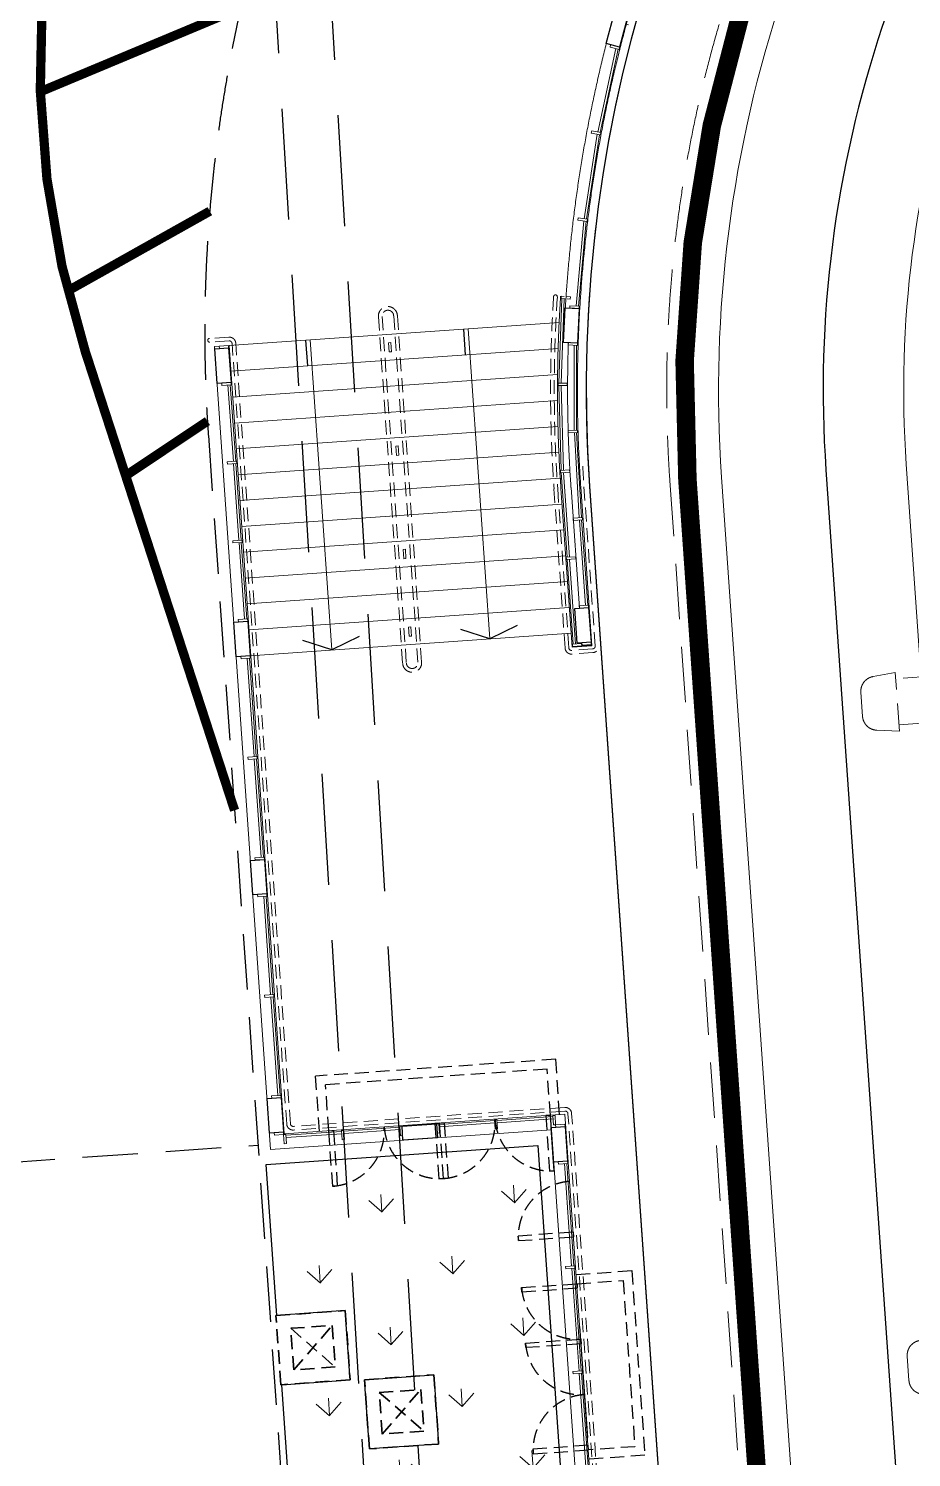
# Model space of a CAD drawing. Header units: millimetres. Extents: x 834681283 to 835686922, y 817551134 to 819407044.
# Drawn here: x 835524802 to 835534340, y 818164371 to 818179809 of the extents above; entities that cross this region are included whole.
import ezdxf
from ezdxf.xclip import XClip

# ---------------------------------------------------------------- set-up
doc = ezdxf.new("R2010")
doc.units = ezdxf.units.MM
doc.header["$LTSCALE"] = 1200
doc.header["$MEASUREMENT"] = 0
doc.header["$XCLIPFRAME"] = 0
for name, pattern in [('P01-MAAN-P-EVA$0$DGN Style 4', [76.563414, 38.257796, -19.128898, 0.047822, -19.128898]), ('P01-MAAN-P-EVA$0$HIDDENX2', [0.75, 0.5, -0.25]), ('P01-MAGP-EVA-GREENERY$0$DASHED', [0.75, 0.5, -0.25]), ('P01-MAGP-EVA-GREENERY$0$DASHEDX2', [1.5, 1, -0.5]), ('P01-MAGP-EVA-GREENERY$0$DOT', [0.25, 0, -0.25]), ('P01-MAGP-EVA-GREENERY$0$HIDDEN', [0.375, 0.25, -0.125]), ('P01-MAGP-EVA-GREENERY$0$HIDDEN2', [0.1875, 0.125, -0.0625]), ('P01-MAGP-EVA-GREENERY$0$HIDDENX2', [0.75, 0.5, -0.25]), ('P01-MAGP-P-RF$0$HIDDEN2', [0.1875, 0.125, -0.0625]), ('P01-MAGP-P-RF$0$P01-MBDR-P-B1$0$FDA(cad v 2007)$0$HIDDENX2', [0.75, 0.5, -0.25])]:
    doc.linetypes.add(name, pattern=pattern)
doc.layers.get('Defpoints').update_dxf_attribs({"color": 15})
for name, color, linetype, lineweight in [('P01-MAAN-P-EVA$0$AR-DIM_AR_', 4, 'Continuous', 25), ('P01-MAAN-P-EVA$0$AR-SIMS_BL_', 1, 'P01-MAAN-P-EVA$0$DGN Style 4', 140), ('P01-MAGP-EVA-GREENERY$0$AR-HATCH_AR_', 8, 'Continuous', 13), ('P01-MAGP-EVA-GREENERY$0$AR-PLANT_AR_BS_MI_', 7, 'Continuous', 25), ('P01-MAGP-EVA-GREENERY$0$AR-STAIR_AR_BS_MI_', 7, 'Continuous', 18), ('P01-MAGP-EVA-GREENERY$0$AR-WA-STEEL_AR_BS_MI_', 3, 'Continuous', 0), ('P01-MAGP-EVA-GREENERY$0$DR-FLD', 8, 'Continuous', 25), ('P01-MAGP-EVA-GREENERY$0$DR-PIT', 8, 'P01-MAGP-EVA-GREENERY$0$HIDDEN2', 35), ('P01-MAGP-EVA-GREENERY$0$LI-FIT', 8, 'Continuous', 25), ('P01-MAGP-EVA-GREENERY$0$RLP340', 8, 'P01-MAGP-EVA-GREENERY$0$HIDDEN2', 5), ('P01-MAGP-P-RF$0$A-GENM', 253, 'Continuous', 13), ('P01-MAGP-P-RF$0$AR-PLANT_AR_BS_MI_', 4, 'Continuous', 25), ('P01-MAGP-P-RF$0$AR-ROOF_AR_BS_MI_', 3, 'Continuous', 18)]:
    doc.layers.add(name, color=color, linetype=linetype, lineweight=lineweight)
for name, color, linetype in [('P01-MAAN-P-EVA$0$HATCH', 9, 'Continuous'), ('P01-MAGP-EVA-GREENERY$0$AR-DOOR_AR_BS_MI_', 7, 'Continuous'), ('P01-MAGP-EVA-GREENERY$0$AR-FS-AR-EVA', 8, 'Continuous'), ('P01-MAGP-EVA-GREENERY$0$AR-LANDS_AR_MI_', 9, 'Continuous'), ('P01-MAGP-EVA-GREENERY$0$BOX-CULVERT', 8, 'P01-MAGP-EVA-GREENERY$0$DASHED'), ('P01-MAGP-EVA-GREENERY$0$MVA_MARKING', 254, 'Continuous'), ('P01-MAGP-EVA-GREENERY$0$SURFACE CHANNEL', 8, 'Continuous')]:
    doc.layers.add(name, color=color, linetype=linetype)
doc.layers.get('P01-MAGP-EVA-GREENERY$0$BOX-CULVERT').off()

# ---------------------------------------------------------------- blocks, each defined once
blk = doc.blocks.new('P01-MAAN-P-EVA')
at = {"layer": 'P01-MAAN-P-EVA$0$HATCH', "ltscale": 0.1}
h = blk.add_hatch(dxfattribs=at)
h.set_pattern_fill('_USER', color=240, scale=1000, angle=45, pattern_type=0)
h.set_pattern_definition([(45, (305980.4, 20741.3), (-707.1067812, 707.1067812), [])])
edge = h.paths.add_edge_path()
edge.add_arc((835502969.3, 818186018.3), 4500, 18.1416, 95.30201, ccw=False)
edge.add_line((835507245.6, 818187419.4), (835513826.1, 818167335.8))
edge.add_line((835513826.1, 818167335.8), (835519853.5, 818081117.4))
edge.add_line((835519853.5, 818081117.4), (835555459.1, 818083606.6))
edge.add_line((835555459.1, 818083606.6), (835554354.4, 818076435.4))
edge.add_line((835554354.4, 818076435.4), (835558875.4, 818029487.4))
edge.add_line((835558875.4, 818029487.4), (835556388.4, 818026956.4))
edge.add_line((835556388.4, 818026956.4), (835549241.4, 818025790.4))
edge.add_line((835549241.4, 818025790.4), (835542188.5, 818025211.5))
edge.add_line((835542188.5, 818025211.5), (835547193.3, 818041026.5))
edge.add_line((835547193.3, 818041026.5), (835547200.6, 818060157.3))
edge.add_line((835547200.6, 818060157.3), (835535036.1, 818059317.4))
edge.add_line((835535036.1, 818059317.4), (835534275.3, 818070335.1))
edge.add_line((835534275.3, 818070335.1), (835535439, 818078697.5))
edge.add_line((835535439, 818078697.5), (835516606.1, 818077380.9))
edge.add_line((835516606.1, 818077380.9), (835515458.7, 818093794.4))
edge.add_line((835515458.7, 818093794.4), (835500714.4, 818090319.3))
edge.add_line((835500714.4, 818090319.3), (835485194.4, 818159526.3))
edge.add_line((835485194.4, 818159526.3), (835497824.4, 818169113.3))
edge.add_line((835497824.4, 818169113.3), (835508718.9, 818171681.2))
edge.add_line((835508718.9, 818171681.2), (835502553.5, 818190499))
at = {"layer": 'P01-MAAN-P-EVA$0$AR-DIM_AR_'}
blk.add_lwpolyline([(835628458.4, 818194086.4), (835544893.6, 818188244.5, 0.4142136), (835533416.4, 818175041.9), (835537701.9, 818113741.5)], format="xyb", dxfattribs=at)
at = {"layer": 'P01-MAAN-P-EVA$0$AR-SIMS_BL_', "linetype": 'P01-MAAN-P-EVA$0$HIDDENX2', "const_width": 200}
blk.add_lwpolyline([(835628353.8, 818195582.8), (835544789, 818189740.8, 0.4142136), (835531920, 818174937.3), (835536205.5, 818113636.9)], format="xyb", dxfattribs=at)
blk = doc.blocks.new('12027_SITE')
at = {"layer": 'Defpoints'}
blk.add_lwpolyline([(835304.58267, 818174.66028), (835238.73467, 818170.05694, 0.41421356), (835224.88222, 818154.12209), (835228.06927, 818108.53336, 0.41421356), (835244.00411, 818094.6809), (835289.06814, 818097.83127, 0.3152987), (835307.72761, 818112.94085), (835319.97543, 818155.65111, 0.52056715), (835304.58267, 818174.66028)], format="xyb", close=True, dxfattribs=at)
blk = doc.blocks.new('P01-MAGP-P-RF$0$Antenna_Mobile - Antenna_Mobile-7390933-Proposed Mesh Open Calc')
at = {"layer": 'P01-MAGP-P-RF$0$A-GENM'}
for p, q in [((82749.4, 29082.2), (82663.9, 28847.2)), ((82899.3, 29027.6), (82749.4, 29082.2)), ((82663.9, 28847.2), (82813.8, 28792.7))]:
    blk.add_line(p, q, dxfattribs=at)
at = {"layer": 'P01-MAGP-P-RF$0$A-GENM', "linetype": 'P01-MAGP-P-RF$0$HIDDEN2'}
for p, q in [((83078.3, 28962.5), (82899.3, 29027.6)), ((83089.8, 28993.9), (82981.4, 28696.1)), ((83199.6, 28939.9), (83089.8, 28993.9)), ((82813.8, 28792.7), (82992.8, 28727.5)), ((83194.5, 28717.2), (83239.4, 28840.8)), ((82981.4, 28696.1), (83100.2, 28666.9))]:
    blk.add_line(p, q, dxfattribs=at)
at = {"layer": 'P01-MAGP-P-RF$0$A-GENM'}
for start, end in [(70, 250), (250, 70)]:
    blk.add_arc((82800.7, 28930.5), 50, start, end, dxfattribs=at)
at = {"layer": 'P01-MAGP-P-RF$0$A-GENM', "linetype": 'P01-MAGP-P-RF$0$HIDDEN2'}
for centre, start, end in [((83164.2, 28868.1), 340, 63.79017), ((83119.3, 28744.6), 256.20983, 340)]:
    blk.add_arc(centre, 80, start, end, dxfattribs=at)
blk = doc.blocks.new('P01-MAGP-P-RF')
at = {"layer": 'P01-MAGP-P-RF$0$AR-PLANT_AR_BS_MI_', "lineweight": 13}
blk.add_lwpolyline([(835319975, 818155651, 0.520567), (835304583, 818174660), (835238735, 818170057, 0.414214), (835224882, 818154122), (835228069, 818108533, 0.414214), (835244004, 818094681), (835289068, 818097831, 0.315299), (835307728, 818112941)], format="xyb", close=True, dxfattribs=at)
at = {"layer": 'P01-MAGP-P-RF$0$AR-ROOF_AR_BS_MI_', "linetype": 'P01-MAGP-P-RF$0$P01-MBDR-P-B1$0$FDA(cad v 2007)$0$HIDDENX2'}
blk.add_lwpolyline([(835319139, 818155891, 0.520567), (835304643, 818173792), (835238795, 818169189, 0.414214), (835225750, 818154183), (835228937, 818108594, 0.414214), (835243943, 818095549), (835289007, 818098699, 0.315299), (835306891, 818113181)], format="xyb", close=True, dxfattribs=at)
at = {"layer": 'P01-MAGP-P-RF$0$AR-ROOF_AR_BS_MI_'}
for points in [[(835318601, 818156045, 0.520567), (835304682, 818173234), (835238834, 818168630, 0.414214), (835226309, 818154222), (835229496, 818108633, 0.414214), (835243904, 818096107), (835288968, 818099258, 0.315299), (835306353, 818113335)], [(835316678, 818156597, 0.520567), (835304822, 818171239), (835238974, 818166635, 0.414214), (835228304, 818154361), (835231491, 818108773, 0.414214), (835243765, 818098103), (835288829, 818101253, 0.315299), (835304431, 818113886)]]:
    blk.add_lwpolyline(points, format="xyb", close=True, dxfattribs=at)
at = {"layer": 'P01-MAGP-P-RF$0$A-GENM', "xscale": 2, "yscale": 2, "zscale": 2, "rotation": 203.9989487381589}
for p in [(835356459, 818272041), (835356960, 818264867)]:
    blk.add_blockref('P01-MAGP-P-RF$0$Antenna_Mobile - Antenna_Mobile-7390933-Proposed Mesh Open Calc', p, dxfattribs=at)
blk = doc.blocks.new('P01-MAGP-EVA-GREENERY$0$BOX-CULVERT LINE')
at = {"layer": 'Defpoints', "linetype": 'P01-MAGP-EVA-GREENERY$0$DASHEDX2'}
for p, q in [((835218644, 818206715), (835228331, 818045448)), ((835219249, 818206645), (835228930, 818045484))]:
    blk.add_line(p, q, dxfattribs=at)
blk = doc.blocks.new('P01-MAGP-EVA-GREENERY$0$MVA_MARKING')
at = {"layer": 'P01-MAGP-EVA-GREENERY$0$MVA_MARKING', "const_width": 100}
blk.add_lwpolyline([(835230174, 818170627, 0.547496), (835227959, 818171844, 0.180846), (835219570, 818162151, 0.16912), (835219435, 818155576), (835221047, 818150622)], format="xyb", dxfattribs=at)
for points in [[(835218949, 818158386), (835221116, 818159292)], [(835219246, 818156234), (835220780, 818157095)], [(835219871, 818154237), (835220754, 818154826)]]:
    blk.add_lwpolyline(points, dxfattribs=at)
blk = doc.blocks.new('P01-MAGP-EVA-GREENERY')
at = {"layer": 'P01-MAGP-EVA-GREENERY$0$AR-HATCH_AR_'}
h = blk.add_hatch(dxfattribs=at)
h.set_pattern_fill('GRASS', color=256, scale=40, style=0)
h.set_pattern_definition([(93.999, (835214888.65, 818166455.2), (-766.773, 666.57), [190.5, -1246.34]), (48.999, (835214888.7, 818166455.2), (-766.773, 666.57), [190.5, -825.5]), (138.999, (835214888.7, 818166455.2), (-666.57, -766.773), [190.5, -825.5])])
edge = h.paths.add_edge_path()
edge.add_line((835229316, 818185238), (835228532, 818185074))
edge.add_line((835228532, 818185074), (835220634, 818182567))
edge.add_line((835220634, 818182567), (835217302, 818179836))
edge.add_line((835217302, 818179836), (835207384, 818177760))
edge.add_line((835207384, 818177760), (835206634, 818177627))
edge.add_line((835206634, 818177627), (835208852, 818145909))
edge.add_line((835208852, 818145909), (835213809, 818146256))
edge.add_line((835213809, 818146256), (835213571, 818149663))
edge.add_arc((835210204, 818149428), 3375, 3.9989, 43.9989)
edge.add_line((835212632, 818151772), (835210474, 818154007))
edge.add_arc((835215743, 818159095), 7325, 183.9989, 223.9989, ccw=False)
edge.add_line((835208436, 818158584), (835208037, 818164288))
edge.add_arc((835221729, 818165245), 13725, 93.999, 183.999, ccw=False)
edge.add_line((835220772, 818178936), (835225160, 818179243))
edge.add_arc((835224857, 818183608), 4375, 273.9727, 349.3888)
edge.add_line((835229157, 818182802), (835229219, 818183225))
edge.add_line((835229219, 818183225), (835229294, 818184002))
edge.add_line((835229294, 818184002), (835229319, 818184548))
edge.add_line((835229319, 818184548), (835229316, 818185238))
h.paths.add_polyline_path([(835212071, 818152127), (835209577, 818151953), (835209695, 818150256), (835212189, 818150431)], flags=16)
h = blk.add_hatch(dxfattribs=at)
h.set_pattern_fill('GRASS', color=256, scale=40, style=0)
h.set_pattern_definition([(93.9989672, (0, 0), (-766.7729181, 666.56979518), [190.5, -1246.3409792]), (48.9989672, (0, 0), (-766.7729182, 666.5697953), [190.5, -825.5]), (138.9989672, (0, 0), (-666.5697953, -766.7729182), [190.5, -825.5])])
edge = h.paths.add_edge_path()
edge.add_arc((835221767, 818183421), 8255, 274.0337, 286.2326, ccw=False)
edge.add_line((835222348, 818175187), (835221040, 818175096))
edge.add_arc((835221731, 818165240), 9880, 94.0107, 182.5381)
edge.add_arc((835211960, 818164809), 100, 93.9984, 183.999, ccw=False)
edge.add_line((835211954, 818164909), (835212353, 818164937))
edge.add_arc((835212360, 818164837), 100, 3.999, 93.9984, ccw=False)
edge.add_line((835212459, 818164844), (835212714, 818161203))
edge.add_arc((835212614, 818161196), 100, -85.6257, 3.999, ccw=False)
edge.add_line((835212622, 818161096), (835212222, 818161068))
edge.add_arc((835212215, 818161168), 100, 184.0007, 273.9984, ccw=False)
edge.add_line((835212115, 818161161), (835212277, 818158853))
edge.add_arc((835215829, 818159120), 3563, 184.301, 225.1026)
edge.add_arc((835236730, 818155780), 23430, 163.049, 178.0028, ccw=False)
edge.add_line((835214318, 818162611), (835213712, 818162835))
edge.add_arc((835213748, 818162939), 110, 160.1875, 250.7801, ccw=False)
edge.add_line((835213645, 818162976), (835214905, 818166391))
edge.add_arc((835214999, 818166357), 100, 69.7427, 159.7427, ccw=False)
edge.add_line((835215034, 818166451), (835215740, 818166190))
edge.add_arc((835236742, 818155770), 23445, 145.0591, 153.6115, ccw=False)
edge.add_arc((835236722, 818155784), 23420, 122.6841, 145.0591, ccw=False)
h = blk.add_hatch(dxfattribs=at)
h.set_pattern_fill('GRASS', color=256, scale=40, style=0)
h.set_pattern_definition([(93.999, (835221353.2, 818132578.7), (-766.772, 666.57), [190.5, -1246.34]), (48.999, (835221353.2, 818132578.7), (-766.77, 666.57), [190.5, -825.5]), (138.999, (835221353.2, 818132578.7), (-666.57, -766.77), [190.5, -825.5])])
h.paths.add_polyline_path([(835221390, 818146796), (835221504, 818145165), (835222243, 818145216), (835222295, 818144468), (835221556, 818144416), (835221893, 818139593), (835222775, 818139655), (835222838, 818138757), (835221956, 818138695), (835222224, 818134855), (835223172, 818134921), (835223265, 818133594), (835222317, 818133528), (835222373, 818132730), (835224128, 818132853), (835224037, 818134150), (835225215, 818134232), (835225085, 818136093), (835223570, 818135987), (835223434, 818137927), (835224949, 818138033), (835224322, 818147001)])
h.paths.add_polyline_path([(835223199, 818144523), (835223252, 818143775), (835222504, 818143722), (835222451, 818144470)], flags=16)
at = {"color": 4}
for p, q in [((835223520, 818155821), (835223540, 818155542)), ((835221815, 818155702), (835221834, 818155423))]:
    blk.add_line(p, q, dxfattribs=at)
for points in [[(835224101, 818152619), (835223805, 818152473), (835223491, 818152576)], [(835222395, 818152500), (835222099, 818152354), (835221785, 818152457)]]:
    blk.add_lwpolyline(points, dxfattribs=at)
at = {"layer": 'Defpoints', "linetype": 'P01-MAGP-EVA-GREENERY$0$HIDDEN'}
blk.add_line((835225755, 818154183), (835229315, 818103265), dxfattribs=at)
at = {"layer": 'P01-MAGP-EVA-GREENERY$0$AR-DOOR_AR_BS_MI_'}
blk.add_line((835224775, 818145043), (835224859, 818143845), dxfattribs=at)
at = {"layer": 'P01-MAGP-EVA-GREENERY$0$AR-DOOR_AR_BS_MI_', "linetype": 'P01-MAGP-EVA-GREENERY$0$HIDDEN2'}
for points in [[(835224459, 818147326), (835224409, 818147323), (835224451, 818146724), (835224501, 818146727)], [(835222065, 818147159), (835222115, 818147162), (835222157, 818146564), (835222107, 818146560)], [(835223262, 818147242), (835223212, 818147239), (835223254, 818146640), (835223304, 818146644)], [(835223262, 818147242), (835223312, 818147246), (835223354, 818146647), (835223304, 818146644)], [(835224711, 818146014), (835224708, 818146064), (835224109, 818146022), (835224113, 818145972)], [(835224747, 818145507), (835224750, 818145457), (835224152, 818145415), (835224148, 818145465)], [(835224789, 818144908), (835224792, 818144858), (835224194, 818144816), (835224190, 818144866)], [(835224872, 818143711), (835224869, 818143761), (835224270, 818143719), (835224274, 818143669)]]:
    blk.add_lwpolyline(points, close=True, dxfattribs=at)
for centre, start, end in [((835222065, 818147159), 273.999, 3.999), ((835223262, 818147242), 183.9989, 273.999), ((835223262, 818147242), 273.999, 3.999), ((835224459, 818147326), 183.9989, 273.999), ((835224711, 818146014), 93.9989, 183.9989), ((835224747, 818145507), 183.999, 273.999), ((835224789, 818144908), 183.999, 273.999), ((835224872, 818143711), 93.9989, 183.9989)]:
    blk.add_arc(centre, 600, start, end, dxfattribs=at)
at = {"layer": 'P01-MAGP-EVA-GREENERY$0$AR-FS-AR-EVA', "linetype": 'P01-MAGP-EVA-GREENERY$0$HIDDENX2'}
blk.add_line((835214018, 818146496), (835221300, 818147005), dxfattribs=at)
blk.add_lwpolyline([(835220764, 818154672), (835224714, 818098168)], dxfattribs=at)
for radius in [23300, 16000]:
    blk.add_arc((835236725, 818155780), radius, 118.4338, 183.999, dxfattribs=at)
at = {"layer": 'P01-MAGP-EVA-GREENERY$0$AR-LANDS_AR_MI_'}
blk.add_lwpolyline([(835221956, 818138695), (835222838, 818138757), (835222775, 818139655), (835221893, 818139593), (835221556, 818144416), (835222295, 818144468), (835222243, 818145216), (835221504, 818145165), (835221390, 818146796), (835224322, 818147001), (835224949, 818138033), (835223434, 818137927), (835223570, 818135987), (835225085, 818136093), (835225215, 818134232), (835224037, 818134150), (835224128, 818132853), (835222373, 818132730), (835222317, 818133528), (835223265, 818133594), (835223172, 818134921), (835222224, 818134855), (835221956, 818138695)], dxfattribs=at)
blk.add_lwpolyline([(835222451, 818144470), (835223199, 818144523), (835223252, 818143775), (835222504, 818143722)], close=True, dxfattribs=at)
at = {"layer": 'P01-MAGP-EVA-GREENERY$0$AR-PLANT_AR_BS_MI_', "linetype": 'P01-MAGP-EVA-GREENERY$0$HIDDEN2'}
for p, q in [((835224517, 818147932), (835221923, 818147750)), ((835224559, 818147333), (835224517, 818147932)), ((835224424, 818147825), (835222030, 818147657)), ((835224459, 818147326), (835224424, 818147825)), ((835221965, 818147152), (835221923, 818147750)), ((835222065, 818147159), (835222030, 818147657)), ((835224740, 818145606), (835225338, 818145648)), ((835225339, 818145648), (835225479, 818143653)), ((835225479, 818143653), (835224880, 818143611))]:
    blk.add_line(p, q, dxfattribs=at)
blk.add_lwpolyline([(835224747, 818145507), (835225246, 818145542), (835225371, 818143746), (835224872, 818143711)], dxfattribs=at)
at = {"layer": 'P01-MAGP-EVA-GREENERY$0$AR-STAIR_AR_BS_MI_'}
for p, q in [((835227234, 818158584), (835225280, 818159116)), ((835224971, 818157950), (835225168, 818158851)), ((835224996, 818157946), (835225192, 818158845)), ((835224825, 818157014), (835224966, 818157926)), ((835224850, 818157011), (835224991, 818157921)), ((835224737, 818156071), (835224822, 818156989)), ((835224762, 818156070), (835224847, 818156986)), ((835224551, 818155235), (835224583, 818156150)), ((835224576, 818155235), (835224608, 818156149)), ((835224553, 818155893), (835220987, 818155644)), ((835223570, 818155825), (835223805, 818152473)), ((835221864, 818155705), (835222099, 818152354)), ((835220981, 818155644), (835220831, 818155633)), ((835221437, 818146958), (835220831, 818155633)), ((835220947, 818155641), (835220947, 818155641)), ((835220972, 818155643), (835220972, 818155643)), ((835221582, 818147125), (835220987, 818155644)), ((835224542, 818155612), (835221006, 818155365)), ((835224717, 818154727), (835224717, 818155646)), ((835224742, 818154728), (835224742, 818155645)), ((835221034, 818154391), (835220976, 818155217)), ((835221059, 818154393), (835221001, 818155219)), ((835224537, 818155331), (835221026, 818155085)), ((835224576, 818154295), (835224551, 818155210)), ((835224601, 818154296), (835224576, 818155210)), ((835224536, 818155050), (835221045, 818154806)), ((835224541, 818154770), (835221065, 818154527)), ((835224718, 818154702), (835224771, 818153783)), ((835224743, 818154703), (835224796, 818153784)), ((835224551, 818154490), (835221084, 818154248)), ((835221094, 818153540), (835221036, 818154366)), ((835221119, 818153542), (835221061, 818154368)), ((835224640, 818153356), (835224577, 818154270)), ((835224665, 818153357), (835224602, 818154271)), ((835224566, 818154210), (835221104, 818153968)), ((835224682, 818154108), (835224773, 818152806)), ((835224787, 818154115), (835224907, 818152400)), ((835225012, 818154131), (835226750, 818129267)), ((835224573, 818154101), (835224693, 818152385)), ((835224585, 818153931), (835221123, 818153689)), ((835224604, 818153652), (835221143, 818153410)), ((835224772, 818153758), (835224837, 818152836)), ((835224797, 818153759), (835224862, 818152838)), ((835221153, 818152689), (835221095, 818153515)), ((835221178, 818152690), (835221120, 818153517)), ((835224624, 818153372), (835221162, 818153130)), ((835224706, 818152417), (835224642, 818153331)), ((835224731, 818152418), (835224667, 818153333)), ((835224643, 818153093), (835221182, 818152851)), ((835224663, 818152814), (835221201, 818152572)), ((835224682, 818152534), (835221065, 818152281)), ((835224900, 818152414), (835224901, 818152405)), ((835221257, 818151202), (835221183, 818152265)), ((835221282, 818151204), (835221208, 818152266)), ((835224907, 818152400), (835224693, 818152385)), ((835224901, 818152405), (835224699, 818152391)), ((835221333, 818150114), (835221259, 818151177)), ((835221358, 818150116), (835221284, 818151179)), ((835221437, 818148628), (835221363, 818149690)), ((835221462, 818148629), (835221388, 818149692)), ((835221513, 818147540), (835221439, 818148603)), ((835221538, 818147542), (835221464, 818148605)), ((835224615, 818147337), (835221582, 818147125)), ((835225642, 818132643), (835224615, 818147337)), ((835224470, 818147170), (835221437, 818146958)), ((835222832, 818147197), (835222229, 818147155)), ((835222833, 818147172), (835222231, 818147130)), ((835223858, 818147269), (835223256, 818147227)), ((835223860, 818147244), (835223257, 818147202)), ((835224485, 818147313), (835223883, 818147271)), ((835224487, 818147288), (835223885, 818147246)), ((835225469, 818132878), (835224470, 818147170)), ((835222204, 818147153), (835221602, 818147111)), ((835222206, 818147128), (835221604, 818147086)), ((835224689, 818145696), (835224612, 818146804)), ((835224714, 818145698), (835224637, 818146806)), ((835224769, 818144563), (835224691, 818145671)), ((835224793, 818144565), (835224716, 818145673)), ((835224848, 818143430), (835224770, 818144538)), ((835224873, 818143432), (835224795, 818144540))]:
    blk.add_line(p, q, dxfattribs=at)
for radius, start, end in [(15025, 139.552, 183.9989), (14800, 164.7456, 183.9989), (15181, 165.7333, 176.6465), (15240, 176.1926, 183.9989), (15131, 178.0641, 183.9989)]:
    blk.add_arc((835239776, 818155163), radius, start, end, dxfattribs=at)
at = {"layer": 'P01-MAGP-EVA-GREENERY$0$AR-WA-STEEL_AR_BS_MI_', "color": 7}
for points in [[(835225110, 818158892), (835225104, 818158868), (835225201, 818158842), (835225207, 818158867)], [(835224906, 818157963), (835224901, 818157938), (835225000, 818157920), (835225004, 818157944)], [(835224759, 818157022), (835224756, 818156997), (835224856, 818156985), (835224859, 818157010)], [(835224671, 818156074), (835224670, 818156049), (835224770, 818156044), (835224771, 818156069)], [(835222736, 818155676), (835222711, 818155674), (835222718, 818155575), (835222743, 818155576)], [(835224652, 818155675), (835224651, 818155650), (835224751, 818155645), (835224752, 818155670)], [(835220881, 818155637), (835220883, 818155612), (835220982, 818155619), (835220981, 818155644)], [(835220909, 818155238), (835220910, 818155213), (835221010, 818155220), (835221009, 818155245)], [(835224542, 818155235), (835224542, 818155210), (835224642, 818155210), (835224642, 818155235)], [(835224651, 818154725), (835224652, 818154701), (835224752, 818154703), (835224751, 818154728)], [(835222814, 818154559), (835222789, 818154557), (835222796, 818154457), (835222821, 818154459)], [(835220968, 818154386), (835220970, 818154361), (835221070, 818154368), (835221068, 818154393)], [(835224567, 818154294), (835224568, 818154269), (835224668, 818154275), (835224667, 818154300)], [(835224705, 818153778), (835224707, 818153753), (835224806, 818153760), (835224805, 818153785)], [(835221028, 818153535), (835221030, 818153510), (835221129, 818153517), (835221128, 818153542)], [(835222892, 818153442), (835222867, 818153440), (835222874, 818153340), (835222899, 818153342)], [(835224631, 818153355), (835224633, 818153330), (835224733, 818153337), (835224731, 818153362)], [(835224771, 818152831), (835224773, 818152806), (835224872, 818152813), (835224871, 818152838)], [(835221087, 818152684), (835221089, 818152659), (835221189, 818152666), (835221187, 818152691)], [(835222951, 818152604), (835222926, 818152602), (835222933, 818152502), (835222958, 818152504)], [(835224697, 818152416), (835224699, 818152391), (835224798, 818152398), (835224797, 818152423)], [(835224799, 818152432), (835224801, 818152407), (835224900, 818152414), (835224899, 818152439)], [(835221115, 818152285), (835221117, 818152260), (835221217, 818152267), (835221215, 818152292)], [(835221191, 818151197), (835221193, 818151172), (835221293, 818151179), (835221291, 818151204)], [(835221267, 818150110), (835221269, 818150085), (835221369, 818150092), (835221367, 818150117)], [(835221295, 818149711), (835221297, 818149686), (835221397, 818149693), (835221395, 818149718)], [(835221371, 818148623), (835221373, 818148598), (835221473, 818148605), (835221471, 818148630)], [(835221447, 818147536), (835221449, 818147511), (835221549, 818147518), (835221547, 818147542)], [(835224491, 818147222), (835224516, 818147224), (835224509, 818147324), (835224484, 818147322)], [(835222211, 818147063), (835222236, 818147064), (835222229, 818147164), (835222204, 818147162)], [(835222838, 818147106), (835222863, 818147108), (835222856, 818147208), (835222831, 818147206)], [(835223237, 818147134), (835223262, 818147136), (835223255, 818147236), (835223230, 818147234)], [(835223864, 818147178), (835223889, 818147180), (835223882, 818147280), (835223857, 818147278)], [(835224516, 818147224), (835224518, 818147199), (835224618, 818147206), (835224616, 818147231)], [(835221475, 818147136), (835221477, 818147112), (835221577, 818147119), (835221575, 818147143)], [(835221584, 818147019), (835221609, 818147020), (835221602, 818147120), (835221577, 818147119)], [(835224544, 818146825), (835224546, 818146800), (835224646, 818146807), (835224644, 818146832)], [(835224624, 818145692), (835224625, 818145667), (835224725, 818145674), (835224723, 818145699)], [(835224703, 818144559), (835224704, 818144534), (835224804, 818144541), (835224802, 818144566)]]:
    blk.add_lwpolyline(points, close=True, dxfattribs=at)
at = {"layer": 'P01-MAGP-EVA-GREENERY$0$AR-WA-STEEL_AR_BS_MI_', "color": 7, "linetype": 'P01-MAGP-EVA-GREENERY$0$HIDDEN2', "ltscale": 0.3}
blk.add_lwpolyline([(835224576, 818156176), (835224574, 818156151), (835224674, 818156144), (835224675, 818156169)], close=True, dxfattribs=at)
at = {"layer": 'P01-MAGP-EVA-GREENERY$0$DR-FLD', "linetype": 'P01-MAGP-EVA-GREENERY$0$DOT', "const_width": 750}
blk.add_lwpolyline([(835227522, 818161455, 0.136876), (835226034, 818154203), (835226160, 818152405)], format="xyb", dxfattribs=at)
at = {"layer": 'P01-MAGP-EVA-GREENERY$0$DR-FLD'}
blk.add_lwpolyline([(835225660, 818154176), (835228847, 818108588, 0.288152), (835237730, 818096428)], format="xyb", dxfattribs=at)
blk.add_arc((835239776, 818155163), 14150, 152.8229, 183.999, dxfattribs=at)
at = {"layer": 'P01-MAGP-EVA-GREENERY$0$DR-PIT'}
for p, q in [((835221654, 818145025), (835222135, 818144607)), ((835221686, 818144576), (835222103, 818145056)), ((835222611, 818144331), (835223092, 818143914)), ((835222643, 818143882), (835223060, 818144363))]:
    blk.add_line(p, q, dxfattribs=at)
for points in [[(835221494, 818145164), (835222243, 818145216), (835222295, 818144468), (835221547, 818144416)], [(835221654, 818145025), (835222103, 818145056), (835222135, 818144607), (835221686, 818144576)], [(835222451, 818144470), (835223199, 818144523), (835223252, 818143775), (835222504, 818143722)], [(835222611, 818144331), (835223060, 818144363), (835223092, 818143914), (835222643, 818143882)]]:
    blk.add_lwpolyline(points, close=True, dxfattribs=at)
at = {"layer": 'P01-MAGP-EVA-GREENERY$0$LI-FIT'}
for points in [[(835225304, 818159229), (835225207, 818158867), (835225062, 818158905), (835225159, 818159268)], [(835224770, 818156044), (835224752, 818155670), (835224602, 818155677), (835224620, 818156051)], [(835220982, 818155619), (835221009, 818155245), (835220859, 818155234), (835220833, 818155608)], [(835224872, 818152813), (835224899, 818152439), (835224749, 818152429), (835224723, 818152803)], [(835221189, 818152666), (835221215, 818152292), (835221065, 818152281), (835221039, 818152656)], [(835221369, 818150092), (835221395, 818149718), (835221245, 818149707), (835221219, 818150081)], [(835221549, 818147518), (835221575, 818147143), (835221425, 818147133), (835221399, 818147507)], [(835222856, 818147208), (835223230, 818147234), (835223241, 818147084), (835222866, 818147058)], [(835224618, 818147206), (835224644, 818146832), (835224494, 818146821), (835224468, 818147195)]]:
    blk.add_lwpolyline(points, close=True, dxfattribs=at)
at = {"layer": 'P01-MAGP-EVA-GREENERY$0$RLP340'}
for p, q in [((835220985, 818155734), (835220776, 818155720)), ((835220988, 818155694), (835220779, 818155680)), ((835221610, 818147232), (835221020, 818155667)), ((835221650, 818147235), (835221060, 818155669)), ((835224822, 818154118), (835224943, 818152397)), ((835224862, 818154121), (835224983, 818152400)), ((835224498, 818154095), (835224618, 818152374)), ((835224538, 818154098), (835224658, 818152377)), ((835224915, 818152365), (835224690, 818152349)), ((835224918, 818152325), (835224693, 818152309)), ((835224615, 818147412), (835221682, 818147207)), ((835224617, 818147372), (835221684, 818147167)), ((835225677, 818132640), (835224649, 818147344)), ((835225717, 818132643), (835224689, 818147347))]:
    blk.add_line(p, q, dxfattribs=at)
blk.add_lwpolyline([(835223068, 818152223), (835222806, 818155969, 1), (835222601, 818155955), (835222863, 818152209, 1), (835223068, 818152223)], format="xyb", dxfattribs=at)
blk.add_lwpolyline([(835223028, 818152221), (835222766, 818155966, 1), (835222641, 818155958), (835222903, 818152212, 0.99997)], format="xyb", close=True, dxfattribs=at)
for centre, radius, start, end in [((835239776, 818155163), 14990, 163.674, 183.9989), ((835239776, 818155163), 14950, 163.674, 183.9989), ((835239776, 818155163), 15315, 176.2209, 183.9989), ((835224514, 818156171), 20, 356.2209, 176.2209), ((835239776, 818155163), 15275, 176.2209, 183.9989), ((835220777, 818155700), 20, 93.999, 273.999), ((835220990, 818155664), 70, 3.9989, 93.999), ((835220990, 818155664), 30, 3.9989, 93.999), ((835224688, 818152379), 70, 183.9989, 273.999), ((835224688, 818152379), 30, 183.9989, 273.999), ((835224913, 818152395), 30, 273.999, 3.9989), ((835224913, 818152395), 70, 273.999, 3.9989), ((835224619, 818147342), 70, 3.9989, 93.999), ((835224619, 818147342), 30, 3.9989, 93.999), ((835221680, 818147237), 70, 183.9989, 273.999), ((835221680, 818147237), 30, 183.9989, 273.999)]:
    blk.add_arc(centre, radius, start, end, dxfattribs=at)
at = {"layer": 'P01-MAGP-EVA-GREENERY$0$SURFACE CHANNEL', "linetype": 'P01-MAGP-EVA-GREENERY$0$HIDDEN'}
for points in [[(835227298, 818161457, 0.135042), (835225835, 818154189), (835229022, 818108600, 0.414214), (835243938, 818095634, 0.414214)], [(835243910, 818096033, -0.414214), (835229421, 818108628), (835226234, 818154217, -0.135042), (835227655, 818161276, -0.135042)]]:
    blk.add_lwpolyline(points, format="xyb", dxfattribs=at)
at = {"layer": 'P01-MAGP-EVA-GREENERY$0$BOX-CULVERT', "rotation": 359.9999999999997}
blk.add_blockref('P01-MAGP-EVA-GREENERY$0$BOX-CULVERT LINE', (0, 0), dxfattribs=at)
at = {"layer": 'P01-MAGP-EVA-GREENERY$0$MVA_MARKING', "rotation": 359.9999999999999}
blk.add_blockref('P01-MAGP-EVA-GREENERY$0$MVA_MARKING', (0, 0), dxfattribs=at)

msp = doc.modelspace()

# ---------------------------------------------------------------- block references
ref = msp.add_blockref('12027_SITE', (305980.4, 20741.3), dxfattribs=dict(xscale=1000, yscale=1000, zscale=1000))
XClip(ref).set_block_clipping_path([(835171.4179906907, 818003.0079180738), (835380.9419443216, 818241.1415228392)])
ref = msp.add_blockref('P01-MAGP-EVA-GREENERY', (305980.4, 20741.3))
XClip(ref).set_block_clipping_path([(835304579.1843739748, 818174710.1626656055), (835305796.1658229828, 818174873.3149367571), (835307662.0338196754, 818174689.8070785999), (835310520.3633885384, 818174065.1796945333), (835313081.8681743145, 818173026.5659970045), (835315581.7919986248, 818171259.1109881401), (835317651.2761323452, 818169000.3924677372), (835319046.8494220972, 818167007.0337247849), (835320133.4085228443, 818164236.8954862356), (835320669.2049217224, 818161588.3395450115), (835320843.1778568029, 818158211.3686239719), (835320023.4914252758, 818155637.3225638866), (835307775.6753731966, 818112927.0695824623), (835307486.5656324625, 818111403.7745717764), (835306472.3023188114, 818108849.5676202774), (835303557.4701333046, 818104111.4948183298), (835299124.0129835606, 818101088.6384549141), (835297415.7114913464, 818099718.8653644323), (835294427.9237889051, 818098869.5449544191), (835299696.7221286297, 818083540.2194343805), (835299696.7221286297, 818003007.9180737734), (835381567.6709537506, 818003007.9180737734), (835381567.6709537506, 818241141.5228391886), (835171417.9906907082, 818241141.5228391886), (835171417.9906907082, 818003007.9180737734), (835299646.7221286297, 818003007.9180737734), (835299646.7221286297, 818083531.8665624857), (835294380.619469285, 818098853.34912467), (835289071.624658823, 818097781.3911836147), (835244007.6001352072, 818094631.0239012241), (835243402.3726704121, 818094599.0591453314), (835242636.0318140984, 818094583.6296563148), (835241827.5000405312, 818094619.5304664373), (835240278.7908782959, 818094803.1013474464), (835238615.9808831215, 818095198.6516088247), (835236837.1062445641, 818095894.4355551004), (835235914.8181660175, 818096333.9795084), (835235308.0351868868, 818096662.1879467964), (835233986.3356232643, 818097536.8864938021), (835232722.9095510244, 818098548.7006295919), (835231238.5995907784, 818100145.3524557352), (835230243.8710234165, 818101523.0034087896), (835229459.3735334873, 818102997.1350084543), (835228749.5628561974, 818104567.9919320345), (835228038.0088664293, 818107442.8705242872), (835228019.3892208338, 818108529.8695997), (835224832.3401603699, 818154118.6039062738), (835224786.1936964989, 818154547.7584284544), (835224773.2807815075, 818155026.8918851614), (835224783.5408297777, 818155896.203827858), (835224816.960060358, 818156261.0471076965), (835224880.3945835829, 818156930.3651428223), (835224980.8038678169, 818157693.5020338297), (835225188.099565506, 818158657.4187650681), (835225368.2602261305, 818159369.9037799835), (835225838.1759520769, 818160711.976451993), (835226139.2108690739, 818161405.4137219191), (835226545.7954304218, 818162235.3437660933), (835227243.4511545897, 818163421.3939791918), (835227831.7674248219, 818164241.3849411011), (835228201.1016024351, 818164708.4587804079), (835228901.1138991117, 818165512.9794739485), (835229693.7146910429, 818166280.4427016973), (835231339.2155919075, 818167719.4297661781), (835233198.9440969229, 818168772.0604982376), (835234724.5905447006, 818169505.6878428459), (835236291.5872612, 818169941.2428172827), (835238731.1858590841, 818170106.8148210049)])
msp.add_blockref('P01-MAGP-P-RF', (305980.4, 20741.3))

# ---------------------------------------------------------------- next in the draw order: block references
msp.add_blockref('P01-MAAN-P-EVA', (0, 0))

doc.saveas('drawing.dxf')
